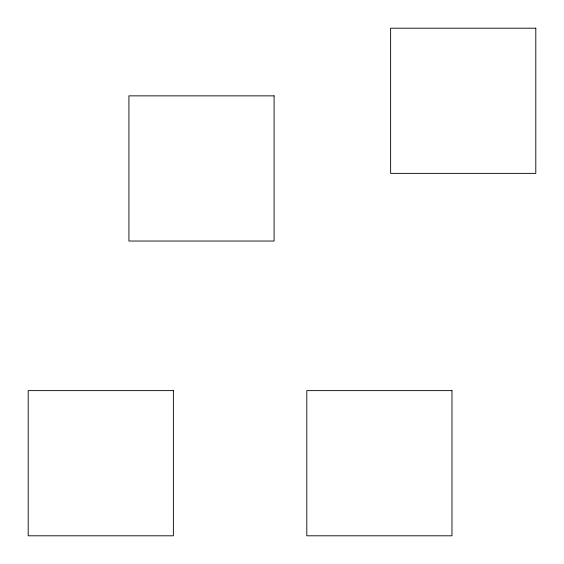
<?xml version="1.0" encoding="UTF-8"?>
<svg xmlns="http://www.w3.org/2000/svg" width="564" height="564" viewBox="0 0 564 564"><rect width="100%" height="100%" fill="white"/><g stroke="black" fill="none" stroke-linecap="round" stroke-linejoin="round"><path stroke-width="0.85" d="M535.8 28.2L390.626 28.2L390.626 173.374L535.8 173.374L535.8 28.2M274.097 95.859L128.923 95.859L128.923 241.032L274.097 241.032L274.097 95.859M173.374 390.626L28.2 390.626L28.2 535.8L173.374 535.8L173.374 390.626M451.976 390.626L306.802 390.626L306.802 535.8L451.976 535.8L451.976 390.626"/></g></svg>
